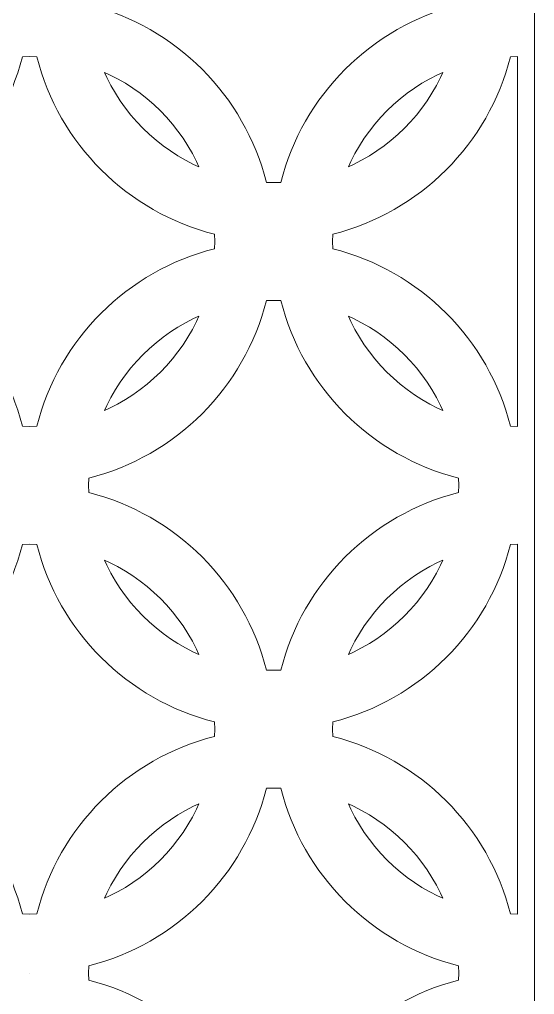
# Model space of a CAD drawing. Header units: centimetres. Extents: x -9.7 to 6.3, y -13.3 to 13.9.
# Drawn here: x 2.53 to 6.3, y -6.14 to 1.02 of the extents above; entities that cross this region are included whole.
import ezdxf

# ---------------------------------------------------------------- set-up
doc = ezdxf.new("R2010")
doc.units = ezdxf.units.CM
doc.header["$MEASUREMENT"] = 0
doc.layers.add('layer 1', color=7, linetype='Continuous')

msp = doc.modelspace()

# ---------------------------------------------------------------- linework, layer by layer
at = {"layer": 'layer 1', "color": 242, "lineweight": 9}
for points, knots in [([(-1.09965, 13.85674), (-1.09965, 13.85674), (6.30363, 13.85674), (6.30363, 13.85674), (6.30363, 13.85674), (6.30363, 13.85674), (6.30363, -13.28858), (6.30363, -13.28858), (6.30363, -13.28858), (6.30363, -13.28858), (-1.09965, -13.28858), (-1.09965, -13.28858), (-1.09965, -13.28858), (-1.09965, -13.28858), (-1.09965, 13.85674), (-1.09965, 13.85674)], [0, 0, 0, 0, 0.2, 0.2, 0.2, 0.2, 0.4, 0.4, 0.4, 0.4, 0.6, 0.6, 0.6, 0.6, 1, 1, 1, 1]), ([(5.74688, 1.1253), (5.10856, 0.96547), (4.60428, 0.46122), (4.44445, -0.17713), (4.44445, -0.17713), (4.44445, -0.17713), (4.39111, -0.17849), (4.39111, -0.17849), (4.39111, -0.17849), (4.39111, -0.17849), (4.33778, -0.17713), (4.33778, -0.17713), (4.33778, -0.17713), (4.17796, 0.46122), (3.67367, 0.96547), (3.03534, 1.1253), (3.03534, 1.1253), (3.03534, 1.1253), (3.03399, 1.17864), (3.03399, 1.17864), (3.03399, 1.17864), (3.03399, 1.17864), (3.03534, 1.23197), (3.03534, 1.23197), (3.03534, 1.23197), (3.67369, 1.3918), (4.17795, 1.89609), (4.33778, 2.53441), (4.33778, 2.53441), (4.33778, 2.53441), (4.39111, 2.53577), (4.39111, 2.53577), (4.39111, 2.53577), (4.39111, 2.53577), (4.44445, 2.53441), (4.44445, 2.53441), (4.44445, 2.53441), (4.60427, 1.89606), (5.10856, 1.39181), (5.74688, 1.23197), (5.74688, 1.23197), (5.74688, 1.23197), (5.74824, 1.17864), (5.74824, 1.17864), (5.74824, 1.17864), (5.74824, 1.17864), (5.74688, 1.1253), (5.74688, 1.1253)], [0, 0, 0, 0, 0.0769231, 0.0769231, 0.0769231, 0.0769231, 0.1538462, 0.1538462, 0.1538462, 0.1538462, 0.2307692, 0.2307692, 0.2307692, 0.2307692, 0.3076923, 0.3076923, 0.3076923, 0.3076923, 0.3846154, 0.3846154, 0.3846154, 0.3846154, 0.4615385, 0.4615385, 0.4615385, 0.4615385, 0.5384615, 0.5384615, 0.5384615, 0.5384615, 0.6153846, 0.6153846, 0.6153846, 0.6153846, 0.6923077, 0.6923077, 0.6923077, 0.6923077, 0.7692308, 0.7692308, 0.7692308, 0.7692308, 0.8461538, 0.8461538, 0.8461538, 0.8461538, 1, 1, 1, 1]), ([(2.60199, 0.74665), (2.60199, 0.74665), (2.65533, 0.74529), (2.65533, 0.74529), (2.65533, 0.74529), (2.81515, 0.10694), (3.31944, -0.39731), (3.95776, -0.55714), (3.95776, -0.55714), (3.95776, -0.55714), (3.95912, -0.61048), (3.95912, -0.61048), (3.95912, -0.61048), (3.95912, -0.61048), (3.95776, -0.66382), (3.95776, -0.66382), (3.95776, -0.66382), (3.31941, -0.82365), (2.81516, -1.32793), (2.65533, -1.96625), (2.65533, -1.96625), (2.65533, -1.96625), (2.60199, -1.96761), (2.60199, -1.96761), (2.60199, -1.96761), (2.60199, -1.96761), (2.54866, -1.96625), (2.54866, -1.96625), (2.54866, -1.96625), (2.38883, -1.3279), (1.88455, -0.82365), (1.24622, -0.66382), (1.24622, -0.66382), (1.24622, -0.66382), (1.24486, -0.61048), (1.24486, -0.61048), (1.24486, -0.61048), (1.24486, -0.61048), (1.24622, -0.55715), (1.24622, -0.55715), (1.24622, -0.55715), (1.88457, -0.39732), (2.38882, 0.10697), (2.54866, 0.74529), (2.54866, 0.74529), (2.54866, 0.74529), (2.60199, 0.74665), (2.60199, 0.74665)], [0, 0, 0, 0, 0.0769231, 0.0769231, 0.0769231, 0.0769231, 0.1538462, 0.1538462, 0.1538462, 0.1538462, 0.2307692, 0.2307692, 0.2307692, 0.2307692, 0.3076923, 0.3076923, 0.3076923, 0.3076923, 0.3846154, 0.3846154, 0.3846154, 0.3846154, 0.4615385, 0.4615385, 0.4615385, 0.4615385, 0.5384615, 0.5384615, 0.5384615, 0.5384615, 0.6153846, 0.6153846, 0.6153846, 0.6153846, 0.6923077, 0.6923077, 0.6923077, 0.6923077, 0.7692308, 0.7692308, 0.7692308, 0.7692308, 0.8461538, 0.8461538, 0.8461538, 0.8461538, 1, 1, 1, 1]), ([(6.18024, 0.74665), (6.18024, 0.74665), (6.1269, 0.74529), (6.1269, 0.74529), (6.1269, 0.74529), (5.96708, 0.10694), (5.46279, -0.39731), (4.82447, -0.55715), (4.82447, -0.55715), (4.82447, -0.55715), (4.82311, -0.61048), (4.82311, -0.61048), (4.82311, -0.61048), (4.82311, -0.61048), (4.82447, -0.66382), (4.82447, -0.66382), (4.82447, -0.66382), (5.46282, -0.82364), (5.96707, -1.32793), (6.1269, -1.96625), (6.1269, -1.96625), (6.1269, -1.96625), (6.18024, -1.96761), (6.18024, -1.96761), (6.18024, -1.96761), (6.18024, -1.96761), (6.18024, 0.74665), (6.18024, 0.74665)], [0, 0, 0, 0, 0.125, 0.125, 0.125, 0.125, 0.25, 0.25, 0.25, 0.25, 0.375, 0.375, 0.375, 0.375, 0.5, 0.5, 0.5, 0.5, 0.625, 0.625, 0.625, 0.625, 0.75, 0.75, 0.75, 0.75, 1, 1, 1, 1]), ([(3.15067, 0.62996), (3.15067, 0.62996), (3.1886, 0.61277), (3.1886, 0.61277), (3.1886, 0.61277), (3.1886, 0.61277), (3.24707, 0.58275), (3.24707, 0.58275), (3.24707, 0.58275), (3.24707, 0.58275), (3.30393, 0.54999), (3.30393, 0.54999), (3.30393, 0.54999), (3.30393, 0.54999), (3.35908, 0.51458), (3.35908, 0.51458), (3.35908, 0.51458), (3.35908, 0.51458), (3.41242, 0.4766), (3.41242, 0.4766), (3.41242, 0.4766), (3.41242, 0.4766), (3.46386, 0.43614), (3.46386, 0.43614), (3.46386, 0.43614), (3.46386, 0.43614), (3.51329, 0.3933), (3.51329, 0.3933), (3.51329, 0.3933), (3.51329, 0.3933), (3.56063, 0.34816), (3.56063, 0.34816), (3.56063, 0.34816), (3.56063, 0.34816), (3.60577, 0.30082), (3.60577, 0.30082), (3.60577, 0.30082), (3.60577, 0.30082), (3.64862, 0.25138), (3.64862, 0.25138), (3.64862, 0.25138), (3.64862, 0.25138), (3.68908, 0.19994), (3.68908, 0.19994), (3.68908, 0.19994), (3.68908, 0.19994), (3.72705, 0.1466), (3.72705, 0.1466), (3.72705, 0.1466), (3.72705, 0.1466), (3.76246, 0.09146), (3.76246, 0.09146), (3.76246, 0.09146), (3.76246, 0.09146), (3.79522, 0.0346), (3.79522, 0.0346), (3.79522, 0.0346), (3.79522, 0.0346), (3.82524, -0.02388), (3.82524, -0.02388), (3.82524, -0.02388), (3.82524, -0.02388), (3.84243, -0.0618), (3.84243, -0.0618), (3.84243, -0.0618), (3.84243, -0.0618), (3.80451, -0.04461), (3.80451, -0.04461), (3.80451, -0.04461), (3.80451, -0.04461), (3.74604, -0.01459), (3.74604, -0.01459), (3.74604, -0.01459), (3.74604, -0.01459), (3.68918, 0.01817), (3.68918, 0.01817), (3.68918, 0.01817), (3.68918, 0.01817), (3.63403, 0.05358), (3.63403, 0.05358), (3.63403, 0.05358), (3.63403, 0.05358), (3.58069, 0.09156), (3.58069, 0.09156), (3.58069, 0.09156), (3.58069, 0.09156), (3.52925, 0.13202), (3.52925, 0.13202), (3.52925, 0.13202), (3.52925, 0.13202), (3.47982, 0.17486), (3.47982, 0.17486), (3.47982, 0.17486), (3.47982, 0.17486), (3.43248, 0.22), (3.43248, 0.22), (3.43248, 0.22), (3.43248, 0.22), (3.38734, 0.26734), (3.38734, 0.26734), (3.38734, 0.26734), (3.38734, 0.26734), (3.34449, 0.31678), (3.34449, 0.31678), (3.34449, 0.31678), (3.34449, 0.31678), (3.30403, 0.36821), (3.30403, 0.36821), (3.30403, 0.36821), (3.30403, 0.36821), (3.26606, 0.42155), (3.26606, 0.42155), (3.26606, 0.42155), (3.26606, 0.42155), (3.23064, 0.4767), (3.23064, 0.4767), (3.23064, 0.4767), (3.23064, 0.4767), (3.19789, 0.53356), (3.19789, 0.53356), (3.19789, 0.53356), (3.19789, 0.53356), (3.16787, 0.59203), (3.16787, 0.59203), (3.16787, 0.59203), (3.16787, 0.59203), (3.15067, 0.62996), (3.15067, 0.62996)], [0, 0, 0, 0, 0.030303, 0.030303, 0.030303, 0.030303, 0.0606061, 0.0606061, 0.0606061, 0.0606061, 0.0909091, 0.0909091, 0.0909091, 0.0909091, 0.1212121, 0.1212121, 0.1212121, 0.1212121, 0.1515152, 0.1515152, 0.1515152, 0.1515152, 0.1818182, 0.1818182, 0.1818182, 0.1818182, 0.2121212, 0.2121212, 0.2121212, 0.2121212, 0.2424242, 0.2424242, 0.2424242, 0.2424242, 0.2727273, 0.2727273, 0.2727273, 0.2727273, 0.3030303, 0.3030303, 0.3030303, 0.3030303, 0.3333333, 0.3333333, 0.3333333, 0.3333333, 0.3636364, 0.3636364, 0.3636364, 0.3636364, 0.3939394, 0.3939394, 0.3939394, 0.3939394, 0.4242424, 0.4242424, 0.4242424, 0.4242424, 0.4545455, 0.4545455, 0.4545455, 0.4545455, 0.4848485, 0.4848485, 0.4848485, 0.4848485, 0.5151515, 0.5151515, 0.5151515, 0.5151515, 0.5454545, 0.5454545, 0.5454545, 0.5454545, 0.5757576, 0.5757576, 0.5757576, 0.5757576, 0.6060606, 0.6060606, 0.6060606, 0.6060606, 0.6363636, 0.6363636, 0.6363636, 0.6363636, 0.6666667, 0.6666667, 0.6666667, 0.6666667, 0.6969697, 0.6969697, 0.6969697, 0.6969697, 0.7272727, 0.7272727, 0.7272727, 0.7272727, 0.7575758, 0.7575758, 0.7575758, 0.7575758, 0.7878788, 0.7878788, 0.7878788, 0.7878788, 0.8181818, 0.8181818, 0.8181818, 0.8181818, 0.8484848, 0.8484848, 0.8484848, 0.8484848, 0.8787879, 0.8787879, 0.8787879, 0.8787879, 0.9090909, 0.9090909, 0.9090909, 0.9090909, 0.9393939, 0.9393939, 0.9393939, 0.9393939, 1, 1, 1, 1]), ([(5.63156, 0.62996), (5.63156, 0.62996), (5.59363, 0.61277), (5.59363, 0.61277), (5.59363, 0.61277), (5.59363, 0.61277), (5.53515, 0.58275), (5.53515, 0.58275), (5.53515, 0.58275), (5.53515, 0.58275), (5.47829, 0.54999), (5.47829, 0.54999), (5.47829, 0.54999), (5.47829, 0.54999), (5.42315, 0.51458), (5.42315, 0.51458), (5.42315, 0.51458), (5.42315, 0.51458), (5.36981, 0.4766), (5.36981, 0.4766), (5.36981, 0.4766), (5.36981, 0.4766), (5.31837, 0.43614), (5.31837, 0.43614), (5.31837, 0.43614), (5.31837, 0.43614), (5.26894, 0.3933), (5.26894, 0.3933), (5.26894, 0.3933), (5.26894, 0.3933), (5.2216, 0.34816), (5.2216, 0.34816), (5.2216, 0.34816), (5.2216, 0.34816), (5.17646, 0.30082), (5.17646, 0.30082), (5.17646, 0.30082), (5.17646, 0.30082), (5.13361, 0.25138), (5.13361, 0.25138), (5.13361, 0.25138), (5.13361, 0.25138), (5.09315, 0.19994), (5.09315, 0.19994), (5.09315, 0.19994), (5.09315, 0.19994), (5.05517, 0.1466), (5.05517, 0.1466), (5.05517, 0.1466), (5.05517, 0.1466), (5.01976, 0.09146), (5.01976, 0.09146), (5.01976, 0.09146), (5.01976, 0.09146), (4.98701, 0.0346), (4.98701, 0.0346), (4.98701, 0.0346), (4.98701, 0.0346), (4.95699, -0.02388), (4.95699, -0.02388), (4.95699, -0.02388), (4.95699, -0.02388), (4.93979, -0.0618), (4.93979, -0.0618), (4.93979, -0.0618), (4.93979, -0.0618), (4.97773, -0.04461), (4.97773, -0.04461), (4.97773, -0.04461), (4.97773, -0.04461), (5.0362, -0.01459), (5.0362, -0.01459), (5.0362, -0.01459), (5.0362, -0.01459), (5.09305, 0.01817), (5.09305, 0.01817), (5.09305, 0.01817), (5.09305, 0.01817), (5.1482, 0.05358), (5.1482, 0.05358), (5.1482, 0.05358), (5.1482, 0.05358), (5.20154, 0.09156), (5.20154, 0.09156), (5.20154, 0.09156), (5.20154, 0.09156), (5.25298, 0.13201), (5.25298, 0.13201), (5.25298, 0.13201), (5.25298, 0.13201), (5.30241, 0.17486), (5.30241, 0.17486), (5.30241, 0.17486), (5.30241, 0.17486), (5.34975, 0.22), (5.34975, 0.22), (5.34975, 0.22), (5.34975, 0.22), (5.3949, 0.26735), (5.3949, 0.26735), (5.3949, 0.26735), (5.3949, 0.26735), (5.43774, 0.31678), (5.43774, 0.31678), (5.43774, 0.31678), (5.43774, 0.31678), (5.4782, 0.36821), (5.4782, 0.36821), (5.4782, 0.36821), (5.4782, 0.36821), (5.51618, 0.42155), (5.51618, 0.42155), (5.51618, 0.42155), (5.51618, 0.42155), (5.55159, 0.4767), (5.55159, 0.4767), (5.55159, 0.4767), (5.55159, 0.4767), (5.58434, 0.53356), (5.58434, 0.53356), (5.58434, 0.53356), (5.58434, 0.53356), (5.61436, 0.59203), (5.61436, 0.59203), (5.61436, 0.59203), (5.61436, 0.59203), (5.63156, 0.62996), (5.63156, 0.62996)], [0, 0, 0, 0, 0.030303, 0.030303, 0.030303, 0.030303, 0.0606061, 0.0606061, 0.0606061, 0.0606061, 0.0909091, 0.0909091, 0.0909091, 0.0909091, 0.1212121, 0.1212121, 0.1212121, 0.1212121, 0.1515152, 0.1515152, 0.1515152, 0.1515152, 0.1818182, 0.1818182, 0.1818182, 0.1818182, 0.2121212, 0.2121212, 0.2121212, 0.2121212, 0.2424242, 0.2424242, 0.2424242, 0.2424242, 0.2727273, 0.2727273, 0.2727273, 0.2727273, 0.3030303, 0.3030303, 0.3030303, 0.3030303, 0.3333333, 0.3333333, 0.3333333, 0.3333333, 0.3636364, 0.3636364, 0.3636364, 0.3636364, 0.3939394, 0.3939394, 0.3939394, 0.3939394, 0.4242424, 0.4242424, 0.4242424, 0.4242424, 0.4545455, 0.4545455, 0.4545455, 0.4545455, 0.4848485, 0.4848485, 0.4848485, 0.4848485, 0.5151515, 0.5151515, 0.5151515, 0.5151515, 0.5454545, 0.5454545, 0.5454545, 0.5454545, 0.5757576, 0.5757576, 0.5757576, 0.5757576, 0.6060606, 0.6060606, 0.6060606, 0.6060606, 0.6363636, 0.6363636, 0.6363636, 0.6363636, 0.6666667, 0.6666667, 0.6666667, 0.6666667, 0.6969697, 0.6969697, 0.6969697, 0.6969697, 0.7272727, 0.7272727, 0.7272727, 0.7272727, 0.7575758, 0.7575758, 0.7575758, 0.7575758, 0.7878788, 0.7878788, 0.7878788, 0.7878788, 0.8181818, 0.8181818, 0.8181818, 0.8181818, 0.8484848, 0.8484848, 0.8484848, 0.8484848, 0.8787879, 0.8787879, 0.8787879, 0.8787879, 0.9090909, 0.9090909, 0.9090909, 0.9090909, 0.9393939, 0.9393939, 0.9393939, 0.9393939, 1, 1, 1, 1]), ([(4.44445, -1.04383), (4.60428, -1.68215), (5.10853, -2.18644), (5.74688, -2.34627), (5.74688, -2.34627), (5.74688, -2.34627), (5.74824, -2.3996), (5.74824, -2.3996), (5.74824, -2.3996), (5.74824, -2.3996), (5.74688, -2.45294), (5.74688, -2.45294), (5.74688, -2.45294), (5.10854, -2.61277), (4.60429, -3.11705), (4.44445, -3.75537), (4.44445, -3.75537), (4.44445, -3.75537), (4.39111, -3.75673), (4.39111, -3.75673), (4.39111, -3.75673), (4.39111, -3.75673), (4.33778, -3.75537), (4.33778, -3.75537), (4.33778, -3.75537), (4.17795, -3.11702), (3.67367, -2.61278), (3.03534, -2.45294), (3.03534, -2.45294), (3.03534, -2.45294), (3.03399, -2.3996), (3.03399, -2.3996), (3.03399, -2.3996), (3.03399, -2.3996), (3.03534, -2.34627), (3.03534, -2.34627), (3.03534, -2.34627), (3.67367, -2.18644), (4.17796, -1.68218), (4.33778, -1.04383), (4.33778, -1.04383), (4.33778, -1.04383), (4.39111, -1.04247), (4.39111, -1.04247), (4.39111, -1.04247), (4.39111, -1.04247), (4.44445, -1.04383), (4.44445, -1.04383)], [0, 0, 0, 0, 0.0769231, 0.0769231, 0.0769231, 0.0769231, 0.1538462, 0.1538462, 0.1538462, 0.1538462, 0.2307692, 0.2307692, 0.2307692, 0.2307692, 0.3076923, 0.3076923, 0.3076923, 0.3076923, 0.3846154, 0.3846154, 0.3846154, 0.3846154, 0.4615385, 0.4615385, 0.4615385, 0.4615385, 0.5384615, 0.5384615, 0.5384615, 0.5384615, 0.6153846, 0.6153846, 0.6153846, 0.6153846, 0.6923077, 0.6923077, 0.6923077, 0.6923077, 0.7692308, 0.7692308, 0.7692308, 0.7692308, 0.8461538, 0.8461538, 0.8461538, 0.8461538, 1, 1, 1, 1]), ([(3.84243, -1.15916), (3.84243, -1.15916), (3.82524, -1.19709), (3.82524, -1.19709), (3.82524, -1.19709), (3.82524, -1.19709), (3.79522, -1.25557), (3.79522, -1.25557), (3.79522, -1.25557), (3.79522, -1.25557), (3.76247, -1.31242), (3.76247, -1.31242), (3.76247, -1.31242), (3.76247, -1.31242), (3.72705, -1.36757), (3.72705, -1.36757), (3.72705, -1.36757), (3.72705, -1.36757), (3.68908, -1.42091), (3.68908, -1.42091), (3.68908, -1.42091), (3.68908, -1.42091), (3.64862, -1.47234), (3.64862, -1.47234), (3.64862, -1.47234), (3.64862, -1.47234), (3.60578, -1.52178), (3.60578, -1.52178), (3.60578, -1.52178), (3.60578, -1.52178), (3.56063, -1.56912), (3.56063, -1.56912), (3.56063, -1.56912), (3.56063, -1.56912), (3.51329, -1.61426), (3.51329, -1.61426), (3.51329, -1.61426), (3.51329, -1.61426), (3.46385, -1.65711), (3.46385, -1.65711), (3.46385, -1.65711), (3.46385, -1.65711), (3.41242, -1.69756), (3.41242, -1.69756), (3.41242, -1.69756), (3.41242, -1.69756), (3.35908, -1.73554), (3.35908, -1.73554), (3.35908, -1.73554), (3.35908, -1.73554), (3.30393, -1.77096), (3.30393, -1.77096), (3.30393, -1.77096), (3.30393, -1.77096), (3.24708, -1.80371), (3.24708, -1.80371), (3.24708, -1.80371), (3.24708, -1.80371), (3.1886, -1.83373), (3.1886, -1.83373), (3.1886, -1.83373), (3.1886, -1.83373), (3.15067, -1.85092), (3.15067, -1.85092), (3.15067, -1.85092), (3.15067, -1.85092), (3.16787, -1.81299), (3.16787, -1.81299), (3.16787, -1.81299), (3.16787, -1.81299), (3.19789, -1.75452), (3.19789, -1.75452), (3.19789, -1.75452), (3.19789, -1.75452), (3.23064, -1.69766), (3.23064, -1.69766), (3.23064, -1.69766), (3.23064, -1.69766), (3.26606, -1.64251), (3.26606, -1.64251), (3.26606, -1.64251), (3.26606, -1.64251), (3.30403, -1.58917), (3.30403, -1.58917), (3.30403, -1.58917), (3.30403, -1.58917), (3.34449, -1.53774), (3.34449, -1.53774), (3.34449, -1.53774), (3.34449, -1.53774), (3.38734, -1.4883), (3.38734, -1.4883), (3.38734, -1.4883), (3.38734, -1.4883), (3.43248, -1.44096), (3.43248, -1.44096), (3.43248, -1.44096), (3.43248, -1.44096), (3.47982, -1.39582), (3.47982, -1.39582), (3.47982, -1.39582), (3.47982, -1.39582), (3.52925, -1.35297), (3.52925, -1.35297), (3.52925, -1.35297), (3.52925, -1.35297), (3.58069, -1.31252), (3.58069, -1.31252), (3.58069, -1.31252), (3.58069, -1.31252), (3.63403, -1.27454), (3.63403, -1.27454), (3.63403, -1.27454), (3.63403, -1.27454), (3.68918, -1.23913), (3.68918, -1.23913), (3.68918, -1.23913), (3.68918, -1.23913), (3.74604, -1.20637), (3.74604, -1.20637), (3.74604, -1.20637), (3.74604, -1.20637), (3.80451, -1.17635), (3.80451, -1.17635), (3.80451, -1.17635), (3.80451, -1.17635), (3.84243, -1.15916), (3.84243, -1.15916)], [0, 0, 0, 0, 0.030303, 0.030303, 0.030303, 0.030303, 0.0606061, 0.0606061, 0.0606061, 0.0606061, 0.0909091, 0.0909091, 0.0909091, 0.0909091, 0.1212121, 0.1212121, 0.1212121, 0.1212121, 0.1515152, 0.1515152, 0.1515152, 0.1515152, 0.1818182, 0.1818182, 0.1818182, 0.1818182, 0.2121212, 0.2121212, 0.2121212, 0.2121212, 0.2424242, 0.2424242, 0.2424242, 0.2424242, 0.2727273, 0.2727273, 0.2727273, 0.2727273, 0.3030303, 0.3030303, 0.3030303, 0.3030303, 0.3333333, 0.3333333, 0.3333333, 0.3333333, 0.3636364, 0.3636364, 0.3636364, 0.3636364, 0.3939394, 0.3939394, 0.3939394, 0.3939394, 0.4242424, 0.4242424, 0.4242424, 0.4242424, 0.4545455, 0.4545455, 0.4545455, 0.4545455, 0.4848485, 0.4848485, 0.4848485, 0.4848485, 0.5151515, 0.5151515, 0.5151515, 0.5151515, 0.5454545, 0.5454545, 0.5454545, 0.5454545, 0.5757576, 0.5757576, 0.5757576, 0.5757576, 0.6060606, 0.6060606, 0.6060606, 0.6060606, 0.6363636, 0.6363636, 0.6363636, 0.6363636, 0.6666667, 0.6666667, 0.6666667, 0.6666667, 0.6969697, 0.6969697, 0.6969697, 0.6969697, 0.7272727, 0.7272727, 0.7272727, 0.7272727, 0.7575758, 0.7575758, 0.7575758, 0.7575758, 0.7878788, 0.7878788, 0.7878788, 0.7878788, 0.8181818, 0.8181818, 0.8181818, 0.8181818, 0.8484848, 0.8484848, 0.8484848, 0.8484848, 0.8787879, 0.8787879, 0.8787879, 0.8787879, 0.9090909, 0.9090909, 0.9090909, 0.9090909, 0.9393939, 0.9393939, 0.9393939, 0.9393939, 1, 1, 1, 1]), ([(4.93979, -1.15916), (4.93979, -1.15916), (4.95699, -1.19709), (4.95699, -1.19709), (4.95699, -1.19709), (4.95699, -1.19709), (4.98701, -1.25557), (4.98701, -1.25557), (4.98701, -1.25557), (4.98701, -1.25557), (5.01976, -1.31242), (5.01976, -1.31242), (5.01976, -1.31242), (5.01976, -1.31242), (5.05517, -1.36757), (5.05517, -1.36757), (5.05517, -1.36757), (5.05517, -1.36757), (5.09315, -1.42091), (5.09315, -1.42091), (5.09315, -1.42091), (5.09315, -1.42091), (5.13361, -1.47234), (5.13361, -1.47234), (5.13361, -1.47234), (5.13361, -1.47234), (5.17645, -1.52178), (5.17645, -1.52178), (5.17645, -1.52178), (5.17645, -1.52178), (5.2216, -1.56912), (5.2216, -1.56912), (5.2216, -1.56912), (5.2216, -1.56912), (5.26894, -1.61426), (5.26894, -1.61426), (5.26894, -1.61426), (5.26894, -1.61426), (5.31837, -1.65711), (5.31837, -1.65711), (5.31837, -1.65711), (5.31837, -1.65711), (5.36981, -1.69756), (5.36981, -1.69756), (5.36981, -1.69756), (5.36981, -1.69756), (5.42315, -1.73554), (5.42315, -1.73554), (5.42315, -1.73554), (5.42315, -1.73554), (5.4783, -1.77096), (5.4783, -1.77096), (5.4783, -1.77096), (5.4783, -1.77096), (5.53515, -1.80371), (5.53515, -1.80371), (5.53515, -1.80371), (5.53515, -1.80371), (5.59362, -1.83373), (5.59362, -1.83373), (5.59362, -1.83373), (5.59362, -1.83373), (5.63156, -1.85092), (5.63156, -1.85092), (5.63156, -1.85092), (5.63156, -1.85092), (5.61436, -1.81299), (5.61436, -1.81299), (5.61436, -1.81299), (5.61436, -1.81299), (5.58434, -1.75451), (5.58434, -1.75451), (5.58434, -1.75451), (5.58434, -1.75451), (5.55159, -1.69766), (5.55159, -1.69766), (5.55159, -1.69766), (5.55159, -1.69766), (5.51618, -1.64251), (5.51618, -1.64251), (5.51618, -1.64251), (5.51618, -1.64251), (5.4782, -1.58917), (5.4782, -1.58917), (5.4782, -1.58917), (5.4782, -1.58917), (5.43774, -1.53774), (5.43774, -1.53774), (5.43774, -1.53774), (5.43774, -1.53774), (5.3949, -1.4883), (5.3949, -1.4883), (5.3949, -1.4883), (5.3949, -1.4883), (5.34975, -1.44096), (5.34975, -1.44096), (5.34975, -1.44096), (5.34975, -1.44096), (5.30241, -1.39582), (5.30241, -1.39582), (5.30241, -1.39582), (5.30241, -1.39582), (5.25298, -1.35297), (5.25298, -1.35297), (5.25298, -1.35297), (5.25298, -1.35297), (5.20154, -1.31252), (5.20154, -1.31252), (5.20154, -1.31252), (5.20154, -1.31252), (5.1482, -1.27454), (5.1482, -1.27454), (5.1482, -1.27454), (5.1482, -1.27454), (5.09305, -1.23912), (5.09305, -1.23912), (5.09305, -1.23912), (5.09305, -1.23912), (5.0362, -1.20637), (5.0362, -1.20637), (5.0362, -1.20637), (5.0362, -1.20637), (4.97773, -1.17635), (4.97773, -1.17635), (4.97773, -1.17635), (4.97773, -1.17635), (4.93979, -1.15916), (4.93979, -1.15916)], [0, 0, 0, 0, 0.030303, 0.030303, 0.030303, 0.030303, 0.0606061, 0.0606061, 0.0606061, 0.0606061, 0.0909091, 0.0909091, 0.0909091, 0.0909091, 0.1212121, 0.1212121, 0.1212121, 0.1212121, 0.1515152, 0.1515152, 0.1515152, 0.1515152, 0.1818182, 0.1818182, 0.1818182, 0.1818182, 0.2121212, 0.2121212, 0.2121212, 0.2121212, 0.2424242, 0.2424242, 0.2424242, 0.2424242, 0.2727273, 0.2727273, 0.2727273, 0.2727273, 0.3030303, 0.3030303, 0.3030303, 0.3030303, 0.3333333, 0.3333333, 0.3333333, 0.3333333, 0.3636364, 0.3636364, 0.3636364, 0.3636364, 0.3939394, 0.3939394, 0.3939394, 0.3939394, 0.4242424, 0.4242424, 0.4242424, 0.4242424, 0.4545455, 0.4545455, 0.4545455, 0.4545455, 0.4848485, 0.4848485, 0.4848485, 0.4848485, 0.5151515, 0.5151515, 0.5151515, 0.5151515, 0.5454545, 0.5454545, 0.5454545, 0.5454545, 0.5757576, 0.5757576, 0.5757576, 0.5757576, 0.6060606, 0.6060606, 0.6060606, 0.6060606, 0.6363636, 0.6363636, 0.6363636, 0.6363636, 0.6666667, 0.6666667, 0.6666667, 0.6666667, 0.6969697, 0.6969697, 0.6969697, 0.6969697, 0.7272727, 0.7272727, 0.7272727, 0.7272727, 0.7575758, 0.7575758, 0.7575758, 0.7575758, 0.7878788, 0.7878788, 0.7878788, 0.7878788, 0.8181818, 0.8181818, 0.8181818, 0.8181818, 0.8484848, 0.8484848, 0.8484848, 0.8484848, 0.8787879, 0.8787879, 0.8787879, 0.8787879, 0.9090909, 0.9090909, 0.9090909, 0.9090909, 0.9393939, 0.9393939, 0.9393939, 0.9393939, 1, 1, 1, 1]), ([(3.95776, -4.13539), (3.31941, -3.97557), (2.81516, -3.47128), (2.65533, -2.83296), (2.65533, -2.83296), (2.65533, -2.83296), (2.60199, -2.8316), (2.60199, -2.8316), (2.60199, -2.8316), (2.60199, -2.8316), (2.54866, -2.83296), (2.54866, -2.83296), (2.54866, -2.83296), (2.38883, -3.4713), (1.88455, -3.97556), (1.24622, -4.13539), (1.24622, -4.13539), (1.24622, -4.13539), (1.24486, -4.18873), (1.24486, -4.18873), (1.24486, -4.18873), (1.24486, -4.18873), (1.24622, -4.24206), (1.24622, -4.24206), (1.24622, -4.24206), (1.88457, -4.40189), (2.38882, -4.90617), (2.54866, -5.5445), (2.54866, -5.5445), (2.54866, -5.5445), (2.60199, -5.54585), (2.60199, -5.54585), (2.60199, -5.54585), (2.60199, -5.54585), (2.65533, -5.5445), (2.65533, -5.5445), (2.65533, -5.5445), (2.81515, -4.90615), (3.31944, -4.4019), (3.95776, -4.24207), (3.95776, -4.24207), (3.95776, -4.24207), (3.95912, -4.18873), (3.95912, -4.18873), (3.95912, -4.18873), (3.95912, -4.18873), (3.95776, -4.13539), (3.95776, -4.13539)], [0, 0, 0, 0, 0.0769231, 0.0769231, 0.0769231, 0.0769231, 0.1538462, 0.1538462, 0.1538462, 0.1538462, 0.2307692, 0.2307692, 0.2307692, 0.2307692, 0.3076923, 0.3076923, 0.3076923, 0.3076923, 0.3846154, 0.3846154, 0.3846154, 0.3846154, 0.4615385, 0.4615385, 0.4615385, 0.4615385, 0.5384615, 0.5384615, 0.5384615, 0.5384615, 0.6153846, 0.6153846, 0.6153846, 0.6153846, 0.6923077, 0.6923077, 0.6923077, 0.6923077, 0.7692308, 0.7692308, 0.7692308, 0.7692308, 0.8461538, 0.8461538, 0.8461538, 0.8461538, 1, 1, 1, 1]), ([(6.18024, -2.8316), (6.18024, -2.8316), (6.1269, -2.83296), (6.1269, -2.83296), (6.1269, -2.83296), (5.96707, -3.47128), (5.46282, -3.97557), (4.82447, -4.13539), (4.82447, -4.13539), (4.82447, -4.13539), (4.82311, -4.18873), (4.82311, -4.18873), (4.82311, -4.18873), (4.82311, -4.18873), (4.82447, -4.24206), (4.82447, -4.24206), (4.82447, -4.24206), (5.46279, -4.4019), (5.96708, -4.90615), (6.1269, -5.5445), (6.1269, -5.5445), (6.1269, -5.5445), (6.18024, -5.54585), (6.18024, -5.54585), (6.18024, -5.54585), (6.18024, -5.54585), (6.18024, -2.8316), (6.18024, -2.8316)], [0, 0, 0, 0, 0.125, 0.125, 0.125, 0.125, 0.25, 0.25, 0.25, 0.25, 0.375, 0.375, 0.375, 0.375, 0.5, 0.5, 0.5, 0.5, 0.625, 0.625, 0.625, 0.625, 0.75, 0.75, 0.75, 0.75, 1, 1, 1, 1]), ([(3.84243, -3.64004), (3.84243, -3.64004), (3.80452, -3.62285), (3.80452, -3.62285), (3.80452, -3.62285), (3.80452, -3.62285), (3.74604, -3.59283), (3.74604, -3.59283), (3.74604, -3.59283), (3.74604, -3.59283), (3.68918, -3.56007), (3.68918, -3.56007), (3.68918, -3.56007), (3.68918, -3.56007), (3.63403, -3.52466), (3.63403, -3.52466), (3.63403, -3.52466), (3.63403, -3.52466), (3.58069, -3.48668), (3.58069, -3.48668), (3.58069, -3.48668), (3.58069, -3.48668), (3.52925, -3.44622), (3.52925, -3.44622), (3.52925, -3.44622), (3.52925, -3.44622), (3.47981, -3.40337), (3.47981, -3.40337), (3.47981, -3.40337), (3.47981, -3.40337), (3.43248, -3.35824), (3.43248, -3.35824), (3.43248, -3.35824), (3.43248, -3.35824), (3.38734, -3.3109), (3.38734, -3.3109), (3.38734, -3.3109), (3.38734, -3.3109), (3.34449, -3.26146), (3.34449, -3.26146), (3.34449, -3.26146), (3.34449, -3.26146), (3.30403, -3.21002), (3.30403, -3.21002), (3.30403, -3.21002), (3.30403, -3.21002), (3.26606, -3.15668), (3.26606, -3.15668), (3.26606, -3.15668), (3.26606, -3.15668), (3.23065, -3.10154), (3.23065, -3.10154), (3.23065, -3.10154), (3.23065, -3.10154), (3.19789, -3.04468), (3.19789, -3.04468), (3.19789, -3.04468), (3.19789, -3.04468), (3.16787, -2.9862), (3.16787, -2.9862), (3.16787, -2.9862), (3.16787, -2.9862), (3.15068, -2.94829), (3.15068, -2.94829), (3.15068, -2.94829), (3.15068, -2.94829), (3.1886, -2.96548), (3.1886, -2.96548), (3.1886, -2.96548), (3.1886, -2.96548), (3.24708, -2.9955), (3.24708, -2.9955), (3.24708, -2.9955), (3.24708, -2.9955), (3.30393, -3.02825), (3.30393, -3.02825), (3.30393, -3.02825), (3.30393, -3.02825), (3.35908, -3.06366), (3.35908, -3.06366), (3.35908, -3.06366), (3.35908, -3.06366), (3.41242, -3.10164), (3.41242, -3.10164), (3.41242, -3.10164), (3.41242, -3.10164), (3.46385, -3.1421), (3.46385, -3.1421), (3.46385, -3.1421), (3.46385, -3.1421), (3.51329, -3.18494), (3.51329, -3.18494), (3.51329, -3.18494), (3.51329, -3.18494), (3.56063, -3.23009), (3.56063, -3.23009), (3.56063, -3.23009), (3.56063, -3.23009), (3.60578, -3.27743), (3.60578, -3.27743), (3.60578, -3.27743), (3.60578, -3.27743), (3.64862, -3.32687), (3.64862, -3.32687), (3.64862, -3.32687), (3.64862, -3.32687), (3.68908, -3.3783), (3.68908, -3.3783), (3.68908, -3.3783), (3.68908, -3.3783), (3.72705, -3.43164), (3.72705, -3.43164), (3.72705, -3.43164), (3.72705, -3.43164), (3.76247, -3.48679), (3.76247, -3.48679), (3.76247, -3.48679), (3.76247, -3.48679), (3.79522, -3.54364), (3.79522, -3.54364), (3.79522, -3.54364), (3.79522, -3.54364), (3.82524, -3.60212), (3.82524, -3.60212), (3.82524, -3.60212), (3.82524, -3.60212), (3.84243, -3.64004), (3.84243, -3.64004)], [0, 0, 0, 0, 0.030303, 0.030303, 0.030303, 0.030303, 0.0606061, 0.0606061, 0.0606061, 0.0606061, 0.0909091, 0.0909091, 0.0909091, 0.0909091, 0.1212121, 0.1212121, 0.1212121, 0.1212121, 0.1515152, 0.1515152, 0.1515152, 0.1515152, 0.1818182, 0.1818182, 0.1818182, 0.1818182, 0.2121212, 0.2121212, 0.2121212, 0.2121212, 0.2424242, 0.2424242, 0.2424242, 0.2424242, 0.2727273, 0.2727273, 0.2727273, 0.2727273, 0.3030303, 0.3030303, 0.3030303, 0.3030303, 0.3333333, 0.3333333, 0.3333333, 0.3333333, 0.3636364, 0.3636364, 0.3636364, 0.3636364, 0.3939394, 0.3939394, 0.3939394, 0.3939394, 0.4242424, 0.4242424, 0.4242424, 0.4242424, 0.4545455, 0.4545455, 0.4545455, 0.4545455, 0.4848485, 0.4848485, 0.4848485, 0.4848485, 0.5151515, 0.5151515, 0.5151515, 0.5151515, 0.5454545, 0.5454545, 0.5454545, 0.5454545, 0.5757576, 0.5757576, 0.5757576, 0.5757576, 0.6060606, 0.6060606, 0.6060606, 0.6060606, 0.6363636, 0.6363636, 0.6363636, 0.6363636, 0.6666667, 0.6666667, 0.6666667, 0.6666667, 0.6969697, 0.6969697, 0.6969697, 0.6969697, 0.7272727, 0.7272727, 0.7272727, 0.7272727, 0.7575758, 0.7575758, 0.7575758, 0.7575758, 0.7878788, 0.7878788, 0.7878788, 0.7878788, 0.8181818, 0.8181818, 0.8181818, 0.8181818, 0.8484848, 0.8484848, 0.8484848, 0.8484848, 0.8787879, 0.8787879, 0.8787879, 0.8787879, 0.9090909, 0.9090909, 0.9090909, 0.9090909, 0.9393939, 0.9393939, 0.9393939, 0.9393939, 1, 1, 1, 1]), ([(4.9398, -3.64004), (4.9398, -3.64004), (4.95699, -3.60212), (4.95699, -3.60212), (4.95699, -3.60212), (4.95699, -3.60212), (4.98701, -3.54364), (4.98701, -3.54364), (4.98701, -3.54364), (4.98701, -3.54364), (5.01976, -3.48679), (5.01976, -3.48679), (5.01976, -3.48679), (5.01976, -3.48679), (5.05517, -3.43164), (5.05517, -3.43164), (5.05517, -3.43164), (5.05517, -3.43164), (5.09315, -3.3783), (5.09315, -3.3783), (5.09315, -3.3783), (5.09315, -3.3783), (5.13361, -3.32687), (5.13361, -3.32687), (5.13361, -3.32687), (5.13361, -3.32687), (5.17645, -3.27743), (5.17645, -3.27743), (5.17645, -3.27743), (5.17645, -3.27743), (5.2216, -3.23009), (5.2216, -3.23009), (5.2216, -3.23009), (5.2216, -3.23009), (5.26894, -3.18494), (5.26894, -3.18494), (5.26894, -3.18494), (5.26894, -3.18494), (5.31837, -3.1421), (5.31837, -3.1421), (5.31837, -3.1421), (5.31837, -3.1421), (5.36981, -3.10164), (5.36981, -3.10164), (5.36981, -3.10164), (5.36981, -3.10164), (5.42315, -3.06366), (5.42315, -3.06366), (5.42315, -3.06366), (5.42315, -3.06366), (5.4783, -3.02825), (5.4783, -3.02825), (5.4783, -3.02825), (5.4783, -3.02825), (5.53515, -2.9955), (5.53515, -2.9955), (5.53515, -2.9955), (5.53515, -2.9955), (5.59362, -2.96548), (5.59362, -2.96548), (5.59362, -2.96548), (5.59362, -2.96548), (5.63156, -2.94828), (5.63156, -2.94828), (5.63156, -2.94828), (5.63156, -2.94828), (5.61436, -2.9862), (5.61436, -2.9862), (5.61436, -2.9862), (5.61436, -2.9862), (5.58434, -3.04468), (5.58434, -3.04468), (5.58434, -3.04468), (5.58434, -3.04468), (5.55159, -3.10154), (5.55159, -3.10154), (5.55159, -3.10154), (5.55159, -3.10154), (5.51618, -3.15668), (5.51618, -3.15668), (5.51618, -3.15668), (5.51618, -3.15668), (5.4782, -3.21002), (5.4782, -3.21002), (5.4782, -3.21002), (5.4782, -3.21002), (5.43774, -3.26146), (5.43774, -3.26146), (5.43774, -3.26146), (5.43774, -3.26146), (5.3949, -3.3109), (5.3949, -3.3109), (5.3949, -3.3109), (5.3949, -3.3109), (5.34975, -3.35824), (5.34975, -3.35824), (5.34975, -3.35824), (5.34975, -3.35824), (5.30242, -3.40338), (5.30242, -3.40338), (5.30242, -3.40338), (5.30242, -3.40338), (5.25298, -3.44622), (5.25298, -3.44622), (5.25298, -3.44622), (5.25298, -3.44622), (5.20154, -3.48668), (5.20154, -3.48668), (5.20154, -3.48668), (5.20154, -3.48668), (5.1482, -3.52466), (5.1482, -3.52466), (5.1482, -3.52466), (5.1482, -3.52466), (5.09306, -3.56007), (5.09306, -3.56007), (5.09306, -3.56007), (5.09306, -3.56007), (5.0362, -3.59283), (5.0362, -3.59283), (5.0362, -3.59283), (5.0362, -3.59283), (4.97772, -3.62285), (4.97772, -3.62285), (4.97772, -3.62285), (4.97772, -3.62285), (4.9398, -3.64004), (4.9398, -3.64004)], [0, 0, 0, 0, 0.030303, 0.030303, 0.030303, 0.030303, 0.0606061, 0.0606061, 0.0606061, 0.0606061, 0.0909091, 0.0909091, 0.0909091, 0.0909091, 0.1212121, 0.1212121, 0.1212121, 0.1212121, 0.1515152, 0.1515152, 0.1515152, 0.1515152, 0.1818182, 0.1818182, 0.1818182, 0.1818182, 0.2121212, 0.2121212, 0.2121212, 0.2121212, 0.2424242, 0.2424242, 0.2424242, 0.2424242, 0.2727273, 0.2727273, 0.2727273, 0.2727273, 0.3030303, 0.3030303, 0.3030303, 0.3030303, 0.3333333, 0.3333333, 0.3333333, 0.3333333, 0.3636364, 0.3636364, 0.3636364, 0.3636364, 0.3939394, 0.3939394, 0.3939394, 0.3939394, 0.4242424, 0.4242424, 0.4242424, 0.4242424, 0.4545455, 0.4545455, 0.4545455, 0.4545455, 0.4848485, 0.4848485, 0.4848485, 0.4848485, 0.5151515, 0.5151515, 0.5151515, 0.5151515, 0.5454545, 0.5454545, 0.5454545, 0.5454545, 0.5757576, 0.5757576, 0.5757576, 0.5757576, 0.6060606, 0.6060606, 0.6060606, 0.6060606, 0.6363636, 0.6363636, 0.6363636, 0.6363636, 0.6666667, 0.6666667, 0.6666667, 0.6666667, 0.6969697, 0.6969697, 0.6969697, 0.6969697, 0.7272727, 0.7272727, 0.7272727, 0.7272727, 0.7575758, 0.7575758, 0.7575758, 0.7575758, 0.7878788, 0.7878788, 0.7878788, 0.7878788, 0.8181818, 0.8181818, 0.8181818, 0.8181818, 0.8484848, 0.8484848, 0.8484848, 0.8484848, 0.8787879, 0.8787879, 0.8787879, 0.8787879, 0.9090909, 0.9090909, 0.9090909, 0.9090909, 0.9393939, 0.9393939, 0.9393939, 0.9393939, 1, 1, 1, 1]), ([(5.74688, -5.92452), (5.10853, -5.76469), (4.60428, -5.2604), (4.44445, -4.62208), (4.44445, -4.62208), (4.44445, -4.62208), (4.39111, -4.62072), (4.39111, -4.62072), (4.39111, -4.62072), (4.39111, -4.62072), (4.33778, -4.62208), (4.33778, -4.62208), (4.33778, -4.62208), (4.17796, -5.26043), (3.67367, -5.76468), (3.03534, -5.92452), (3.03534, -5.92452), (3.03534, -5.92452), (3.03399, -5.97785), (3.03399, -5.97785), (3.03399, -5.97785), (3.03399, -5.97785), (3.03534, -6.03119), (3.03534, -6.03119), (3.03534, -6.03119), (3.67367, -6.19102), (4.17795, -6.69527), (4.33778, -7.33362), (4.33778, -7.33362), (4.33778, -7.33362), (4.39111, -7.33497), (4.39111, -7.33497), (4.39111, -7.33497), (4.39111, -7.33497), (4.44445, -7.33362), (4.44445, -7.33362), (4.44445, -7.33362), (4.60428, -6.69527), (5.10857, -6.19103), (5.74688, -6.03119), (5.74688, -6.03119), (5.74688, -6.03119), (5.74824, -5.97785), (5.74824, -5.97785), (5.74824, -5.97785), (5.74824, -5.97785), (5.74688, -5.92452), (5.74688, -5.92452)], [0, 0, 0, 0, 0.0769231, 0.0769231, 0.0769231, 0.0769231, 0.1538462, 0.1538462, 0.1538462, 0.1538462, 0.2307692, 0.2307692, 0.2307692, 0.2307692, 0.3076923, 0.3076923, 0.3076923, 0.3076923, 0.3846154, 0.3846154, 0.3846154, 0.3846154, 0.4615385, 0.4615385, 0.4615385, 0.4615385, 0.5384615, 0.5384615, 0.5384615, 0.5384615, 0.6153846, 0.6153846, 0.6153846, 0.6153846, 0.6923077, 0.6923077, 0.6923077, 0.6923077, 0.7692308, 0.7692308, 0.7692308, 0.7692308, 0.8461538, 0.8461538, 0.8461538, 0.8461538, 1, 1, 1, 1]), ([(3.15067, -5.42916), (3.15067, -5.42916), (3.1886, -5.41197), (3.1886, -5.41197), (3.1886, -5.41197), (3.1886, -5.41197), (3.24707, -5.38195), (3.24707, -5.38195), (3.24707, -5.38195), (3.24707, -5.38195), (3.30393, -5.3492), (3.30393, -5.3492), (3.30393, -5.3492), (3.30393, -5.3492), (3.35908, -5.31378), (3.35908, -5.31378), (3.35908, -5.31378), (3.35908, -5.31378), (3.41242, -5.27581), (3.41242, -5.27581), (3.41242, -5.27581), (3.41242, -5.27581), (3.46386, -5.23535), (3.46386, -5.23535), (3.46386, -5.23535), (3.46386, -5.23535), (3.51329, -5.1925), (3.51329, -5.1925), (3.51329, -5.1925), (3.51329, -5.1925), (3.56063, -5.14736), (3.56063, -5.14736), (3.56063, -5.14736), (3.56063, -5.14736), (3.60577, -5.10002), (3.60577, -5.10002), (3.60577, -5.10002), (3.60577, -5.10002), (3.64862, -5.05059), (3.64862, -5.05059), (3.64862, -5.05059), (3.64862, -5.05059), (3.68908, -4.99915), (3.68908, -4.99915), (3.68908, -4.99915), (3.68908, -4.99915), (3.72705, -4.94581), (3.72705, -4.94581), (3.72705, -4.94581), (3.72705, -4.94581), (3.76246, -4.89066), (3.76246, -4.89066), (3.76246, -4.89066), (3.76246, -4.89066), (3.79522, -4.83381), (3.79522, -4.83381), (3.79522, -4.83381), (3.79522, -4.83381), (3.82524, -4.77533), (3.82524, -4.77533), (3.82524, -4.77533), (3.82524, -4.77533), (3.84243, -4.73741), (3.84243, -4.73741), (3.84243, -4.73741), (3.84243, -4.73741), (3.80451, -4.7546), (3.80451, -4.7546), (3.80451, -4.7546), (3.80451, -4.7546), (3.74604, -4.78462), (3.74604, -4.78462), (3.74604, -4.78462), (3.74604, -4.78462), (3.68918, -4.81737), (3.68918, -4.81737), (3.68918, -4.81737), (3.68918, -4.81737), (3.63403, -4.85279), (3.63403, -4.85279), (3.63403, -4.85279), (3.63403, -4.85279), (3.58069, -4.89076), (3.58069, -4.89076), (3.58069, -4.89076), (3.58069, -4.89076), (3.52925, -4.93122), (3.52925, -4.93122), (3.52925, -4.93122), (3.52925, -4.93122), (3.47982, -4.97407), (3.47982, -4.97407), (3.47982, -4.97407), (3.47982, -4.97407), (3.43248, -5.01921), (3.43248, -5.01921), (3.43248, -5.01921), (3.43248, -5.01921), (3.38734, -5.06655), (3.38734, -5.06655), (3.38734, -5.06655), (3.38734, -5.06655), (3.34449, -5.11598), (3.34449, -5.11598), (3.34449, -5.11598), (3.34449, -5.11598), (3.30403, -5.16742), (3.30403, -5.16742), (3.30403, -5.16742), (3.30403, -5.16742), (3.26606, -5.22076), (3.26606, -5.22076), (3.26606, -5.22076), (3.26606, -5.22076), (3.23064, -5.27591), (3.23064, -5.27591), (3.23064, -5.27591), (3.23064, -5.27591), (3.19789, -5.33277), (3.19789, -5.33277), (3.19789, -5.33277), (3.19789, -5.33277), (3.16787, -5.39124), (3.16787, -5.39124), (3.16787, -5.39124), (3.16787, -5.39124), (3.15067, -5.42916), (3.15067, -5.42916)], [0, 0, 0, 0, 0.030303, 0.030303, 0.030303, 0.030303, 0.0606061, 0.0606061, 0.0606061, 0.0606061, 0.0909091, 0.0909091, 0.0909091, 0.0909091, 0.1212121, 0.1212121, 0.1212121, 0.1212121, 0.1515152, 0.1515152, 0.1515152, 0.1515152, 0.1818182, 0.1818182, 0.1818182, 0.1818182, 0.2121212, 0.2121212, 0.2121212, 0.2121212, 0.2424242, 0.2424242, 0.2424242, 0.2424242, 0.2727273, 0.2727273, 0.2727273, 0.2727273, 0.3030303, 0.3030303, 0.3030303, 0.3030303, 0.3333333, 0.3333333, 0.3333333, 0.3333333, 0.3636364, 0.3636364, 0.3636364, 0.3636364, 0.3939394, 0.3939394, 0.3939394, 0.3939394, 0.4242424, 0.4242424, 0.4242424, 0.4242424, 0.4545455, 0.4545455, 0.4545455, 0.4545455, 0.4848485, 0.4848485, 0.4848485, 0.4848485, 0.5151515, 0.5151515, 0.5151515, 0.5151515, 0.5454545, 0.5454545, 0.5454545, 0.5454545, 0.5757576, 0.5757576, 0.5757576, 0.5757576, 0.6060606, 0.6060606, 0.6060606, 0.6060606, 0.6363636, 0.6363636, 0.6363636, 0.6363636, 0.6666667, 0.6666667, 0.6666667, 0.6666667, 0.6969697, 0.6969697, 0.6969697, 0.6969697, 0.7272727, 0.7272727, 0.7272727, 0.7272727, 0.7575758, 0.7575758, 0.7575758, 0.7575758, 0.7878788, 0.7878788, 0.7878788, 0.7878788, 0.8181818, 0.8181818, 0.8181818, 0.8181818, 0.8484848, 0.8484848, 0.8484848, 0.8484848, 0.8787879, 0.8787879, 0.8787879, 0.8787879, 0.9090909, 0.9090909, 0.9090909, 0.9090909, 0.9393939, 0.9393939, 0.9393939, 0.9393939, 1, 1, 1, 1]), ([(5.63156, -5.42917), (5.63156, -5.42917), (5.59363, -5.41197), (5.59363, -5.41197), (5.59363, -5.41197), (5.59363, -5.41197), (5.53515, -5.38195), (5.53515, -5.38195), (5.53515, -5.38195), (5.53515, -5.38195), (5.47829, -5.3492), (5.47829, -5.3492), (5.47829, -5.3492), (5.47829, -5.3492), (5.42315, -5.31378), (5.42315, -5.31378), (5.42315, -5.31378), (5.42315, -5.31378), (5.36981, -5.27581), (5.36981, -5.27581), (5.36981, -5.27581), (5.36981, -5.27581), (5.31837, -5.23535), (5.31837, -5.23535), (5.31837, -5.23535), (5.31837, -5.23535), (5.26894, -5.1925), (5.26894, -5.1925), (5.26894, -5.1925), (5.26894, -5.1925), (5.2216, -5.14736), (5.2216, -5.14736), (5.2216, -5.14736), (5.2216, -5.14736), (5.17646, -5.10002), (5.17646, -5.10002), (5.17646, -5.10002), (5.17646, -5.10002), (5.13361, -5.05059), (5.13361, -5.05059), (5.13361, -5.05059), (5.13361, -5.05059), (5.09315, -4.99915), (5.09315, -4.99915), (5.09315, -4.99915), (5.09315, -4.99915), (5.05517, -4.94581), (5.05517, -4.94581), (5.05517, -4.94581), (5.05517, -4.94581), (5.01976, -4.89066), (5.01976, -4.89066), (5.01976, -4.89066), (5.01976, -4.89066), (4.98701, -4.83381), (4.98701, -4.83381), (4.98701, -4.83381), (4.98701, -4.83381), (4.95699, -4.77533), (4.95699, -4.77533), (4.95699, -4.77533), (4.95699, -4.77533), (4.93979, -4.7374), (4.93979, -4.7374), (4.93979, -4.7374), (4.93979, -4.7374), (4.97773, -4.7546), (4.97773, -4.7546), (4.97773, -4.7546), (4.97773, -4.7546), (5.0362, -4.78462), (5.0362, -4.78462), (5.0362, -4.78462), (5.0362, -4.78462), (5.09305, -4.81737), (5.09305, -4.81737), (5.09305, -4.81737), (5.09305, -4.81737), (5.1482, -4.85279), (5.1482, -4.85279), (5.1482, -4.85279), (5.1482, -4.85279), (5.20154, -4.89076), (5.20154, -4.89076), (5.20154, -4.89076), (5.20154, -4.89076), (5.25298, -4.93122), (5.25298, -4.93122), (5.25298, -4.93122), (5.25298, -4.93122), (5.30241, -4.97406), (5.30241, -4.97406), (5.30241, -4.97406), (5.30241, -4.97406), (5.34975, -5.01921), (5.34975, -5.01921), (5.34975, -5.01921), (5.34975, -5.01921), (5.3949, -5.06655), (5.3949, -5.06655), (5.3949, -5.06655), (5.3949, -5.06655), (5.43774, -5.11599), (5.43774, -5.11599), (5.43774, -5.11599), (5.43774, -5.11599), (5.4782, -5.16742), (5.4782, -5.16742), (5.4782, -5.16742), (5.4782, -5.16742), (5.51618, -5.22076), (5.51618, -5.22076), (5.51618, -5.22076), (5.51618, -5.22076), (5.55159, -5.27591), (5.55159, -5.27591), (5.55159, -5.27591), (5.55159, -5.27591), (5.58434, -5.33276), (5.58434, -5.33276), (5.58434, -5.33276), (5.58434, -5.33276), (5.61436, -5.39124), (5.61436, -5.39124), (5.61436, -5.39124), (5.61436, -5.39124), (5.63156, -5.42917), (5.63156, -5.42917)], [0, 0, 0, 0, 0.030303, 0.030303, 0.030303, 0.030303, 0.0606061, 0.0606061, 0.0606061, 0.0606061, 0.0909091, 0.0909091, 0.0909091, 0.0909091, 0.1212121, 0.1212121, 0.1212121, 0.1212121, 0.1515152, 0.1515152, 0.1515152, 0.1515152, 0.1818182, 0.1818182, 0.1818182, 0.1818182, 0.2121212, 0.2121212, 0.2121212, 0.2121212, 0.2424242, 0.2424242, 0.2424242, 0.2424242, 0.2727273, 0.2727273, 0.2727273, 0.2727273, 0.3030303, 0.3030303, 0.3030303, 0.3030303, 0.3333333, 0.3333333, 0.3333333, 0.3333333, 0.3636364, 0.3636364, 0.3636364, 0.3636364, 0.3939394, 0.3939394, 0.3939394, 0.3939394, 0.4242424, 0.4242424, 0.4242424, 0.4242424, 0.4545455, 0.4545455, 0.4545455, 0.4545455, 0.4848485, 0.4848485, 0.4848485, 0.4848485, 0.5151515, 0.5151515, 0.5151515, 0.5151515, 0.5454545, 0.5454545, 0.5454545, 0.5454545, 0.5757576, 0.5757576, 0.5757576, 0.5757576, 0.6060606, 0.6060606, 0.6060606, 0.6060606, 0.6363636, 0.6363636, 0.6363636, 0.6363636, 0.6666667, 0.6666667, 0.6666667, 0.6666667, 0.6969697, 0.6969697, 0.6969697, 0.6969697, 0.7272727, 0.7272727, 0.7272727, 0.7272727, 0.7575758, 0.7575758, 0.7575758, 0.7575758, 0.7878788, 0.7878788, 0.7878788, 0.7878788, 0.8181818, 0.8181818, 0.8181818, 0.8181818, 0.8484848, 0.8484848, 0.8484848, 0.8484848, 0.8787879, 0.8787879, 0.8787879, 0.8787879, 0.9090909, 0.9090909, 0.9090909, 0.9090909, 0.9393939, 0.9393939, 0.9393939, 0.9393939, 1, 1, 1, 1]), ([(2.60199, -5.97785), (2.60199, -5.97785), (2.60199, -5.97785), (2.60199, -5.97785), (2.60199, -5.97785), (2.60199, -5.97785), (2.60199, -5.97785), (2.60199, -5.97785)], [0, 0, 0, 0, 0.3333333, 0.3333333, 0.3333333, 0.3333333, 1, 1, 1, 1])]:
    msp.add_open_spline(points, degree=3, knots=knots, dxfattribs=at)

doc.saveas('drawing.dxf')
